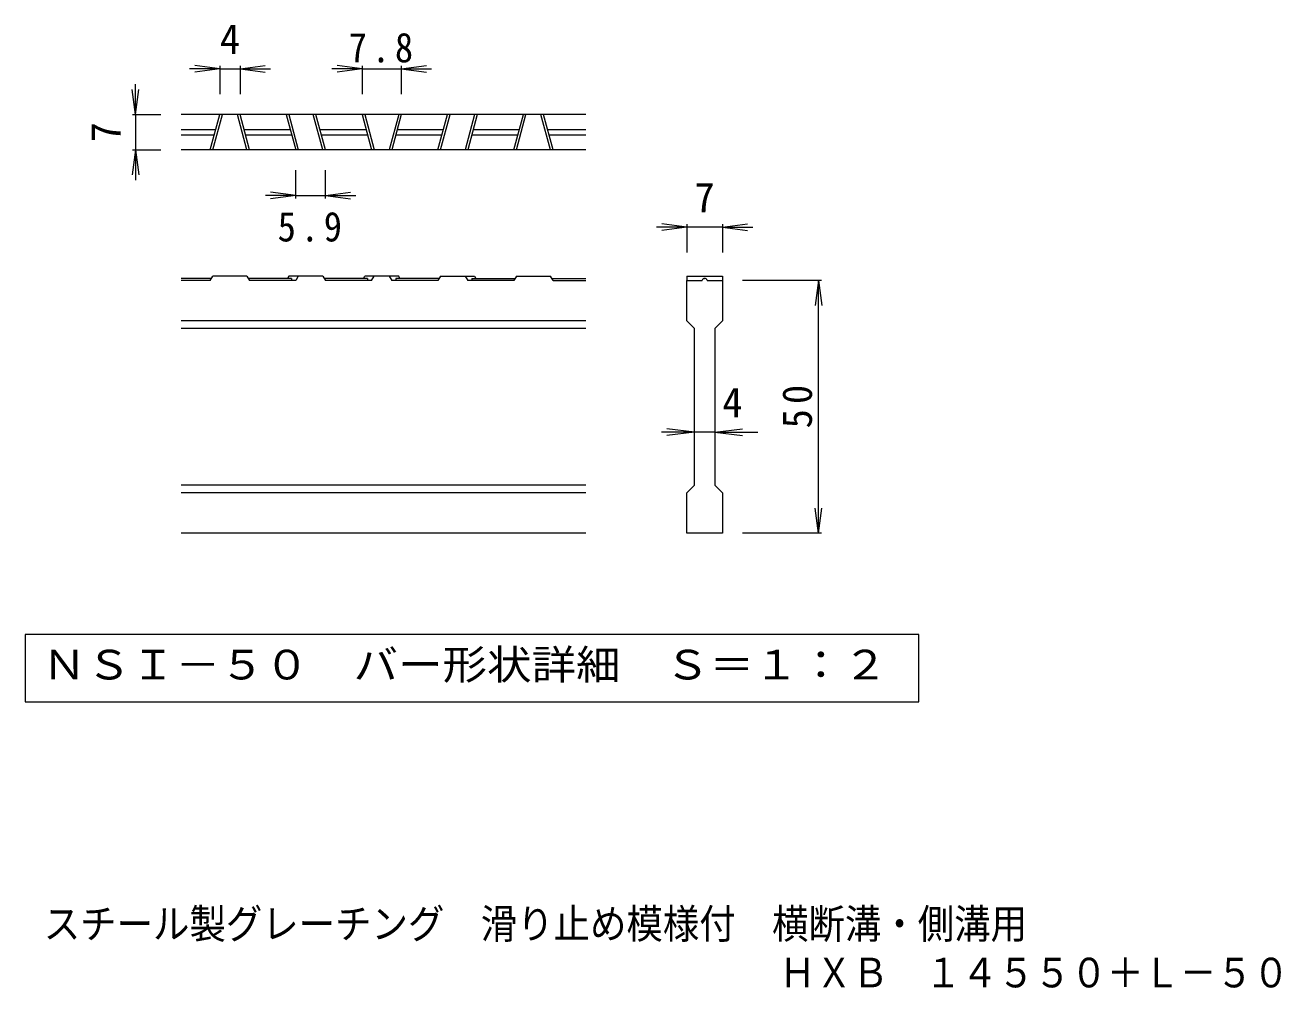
# Model space of a CAD drawing. Units: millimetres on the paper, enlarged 5 times, with parts at other scales. Extents: x -814 to 876, y -685 to 662.
# Drawn here: x -436 to 185, y -685 to -210 of the extents above; entities that cross this region are included whole.
import ezdxf
from ezdxf.enums import TextEntityAlignment as Align

# ---------------------------------------------------------------- set-up
doc = ezdxf.new("R2010")
doc.units = ezdxf.units.MM
doc.header["$LTSCALE"] = 5
for name, color, linetype, lineweight in [('D-0_通り芯', 7, 'Continuous', 9), ('D-2_蓋', 3, 'Continuous', 9), ('D-4_寸法', 7, 'Continuous', 9), ('F-5_F-5ﾚｲﾔ', 2, 'Continuous', 9)]:
    doc.layers.add(name, color=color, linetype=linetype, lineweight=lineweight)
doc.layers.add('F-0_F-0ﾚｲﾔ', color=2, linetype='Continuous')
doc.styles.add('ＭＳ ゴシック', font='')
doc.styles.get('ＭＳ ゴシック').set_extended_font_data('MS Gothic')

msp = doc.modelspace()

# ---------------------------------------------------------------- linework, layer by layer
at = {"layer": 'D-0_通り芯'}
msp.add_lwpolyline([(-435.541, -510.779), (-435.541, -544.004), (6.113, -544.004), (6.113, -510.779)], close=True, dxfattribs=at)
at = {"layer": 'D-2_蓋'}
for p, q in [((-158.464, -253.778), (-358.464, -253.778)), ((-344.011, -271.278), (-339.321, -253.778)), ((-342.717, -271.278), (-338.027, -253.778)), ((-325.926, -271.278), (-330.616, -253.778)), ((-324.632, -271.278), (-329.321, -253.778)), ((-306.511, -253.778), (-301.821, -271.278)), ((-305.217, -253.778), (-300.527, -271.278)), ((-288.426, -271.278), (-293.116, -253.778)), ((-287.132, -271.278), (-291.821, -253.778)), ((-269.011, -253.778), (-264.321, -271.278)), ((-267.717, -253.778), (-263.027, -271.278)), ((-250.926, -253.778), (-255.616, -271.278)), ((-249.632, -253.778), (-254.321, -271.278)), ((-231.511, -271.278), (-226.821, -253.778)), ((-230.217, -271.278), (-225.527, -253.778)), ((-213.426, -253.778), (-218.116, -271.278)), ((-212.132, -253.778), (-216.821, -271.278)), ((-194.011, -271.278), (-189.321, -253.778)), ((-192.717, -271.278), (-188.027, -253.778)), ((-175.926, -271.278), (-180.616, -253.778)), ((-174.632, -271.278), (-179.321, -253.778)), ((-358.464, -261.278), (-341.331, -261.278)), ((-358.464, -263.778), (-342.001, -263.778)), ((-327.312, -261.278), (-304.501, -261.278)), ((-326.642, -263.778), (-303.831, -263.778)), ((-289.812, -261.278), (-267.001, -261.278)), ((-289.142, -263.778), (-266.331, -263.778)), ((-252.312, -263.778), (-229.501, -263.778)), ((-251.642, -261.278), (-228.831, -261.278)), ((-214.812, -263.778), (-192.001, -263.778)), ((-214.142, -261.278), (-191.331, -261.278)), ((-177.312, -261.278), (-158.464, -261.278)), ((-176.642, -263.778), (-158.464, -263.778)), ((-158.464, -271.278), (-358.464, -271.278)), ((-343.364, -334.778), (-358.464, -334.778)), ((-344.011, -335.778), (-342.717, -333.778)), ((-325.926, -333.778), (-342.717, -333.778)), ((-325.926, -333.778), (-324.632, -335.778)), ((-303.831, -334.778), (-325.279, -334.778)), ((-305.217, -333.778), (-305.864, -334.778)), ((-288.426, -333.778), (-305.217, -333.778)), ((-303.831, -334.778), (-303.831, -335.778)), ((-300.527, -333.778), (-301.821, -335.778)), ((-288.426, -333.778), (-287.132, -335.778)), ((-266.331, -334.778), (-287.779, -334.778)), ((-268.364, -334.778), (-267.717, -333.778)), ((-250.926, -333.778), (-267.717, -333.778)), ((-266.331, -334.778), (-266.331, -335.778)), ((-264.321, -335.778), (-263.027, -333.778)), ((-255.616, -333.778), (-254.321, -335.778)), ((-252.312, -334.778), (-252.312, -335.778)), ((-230.864, -334.778), (-252.312, -334.778)), ((-250.279, -334.778), (-250.926, -333.778)), ((-230.217, -333.778), (-231.511, -335.778)), ((-230.217, -333.778), (-213.426, -333.778)), ((-218.116, -333.778), (-216.821, -335.778)), ((-214.812, -334.778), (-193.364, -334.778)), ((-214.812, -334.778), (-214.812, -335.778)), ((-213.426, -333.778), (-212.779, -334.778)), ((-192.717, -333.778), (-194.011, -335.778)), ((-192.717, -333.778), (-175.926, -333.778)), ((-174.632, -335.778), (-175.926, -333.778)), ((-175.279, -334.778), (-158.464, -334.778)), ((-108.464, -333.778), (-108.464, -335.778)), ((-99.739, -334.778), (-99.689, -334.778)), ((-344.011, -335.778), (-358.464, -335.778)), ((-301.821, -335.778), (-324.632, -335.778)), ((-264.321, -335.778), (-287.132, -335.778)), ((-231.511, -335.778), (-254.321, -335.778)), ((-194.011, -335.778), (-216.821, -335.778)), ((-174.632, -335.778), (-158.464, -335.778)), ((-108.464, -355.778), (-108.464, -335.778)), ((-108.464, -335.778), (-100.964, -335.778)), ((-98.464, -335.778), (-90.964, -335.778)), ((-90.964, -335.778), (-90.964, -355.778)), ((-158.464, -355.778), (-358.464, -355.778)), ((-158.464, -359.528), (-358.464, -359.528)), ((-108.464, -355.778), (-104.714, -359.528)), ((-104.714, -437.029), (-104.714, -359.528)), ((-94.714, -359.528), (-90.964, -355.778)), ((-94.714, -359.528), (-94.714, -437.029)), ((-158.464, -437.029), (-358.464, -437.029)), ((-108.464, -440.779), (-104.714, -437.029)), ((-94.714, -437.029), (-90.964, -440.779)), ((-158.464, -440.779), (-358.464, -440.779)), ((-108.464, -460.779), (-108.464, -440.779)), ((-90.964, -440.779), (-90.964, -460.779)), ((-158.464, -460.779), (-358.464, -460.779)), ((-90.964, -460.779), (-108.464, -460.779))]:
    msp.add_line(p, q, dxfattribs=at)
msp.add_lwpolyline([(-108.464, -333.778), (-90.964, -333.778), (-90.964, -335.778)], dxfattribs=at)
for centre, start, end in [((-99.739, -336.028), 90, 168.46303), ((-99.689, -336.028), 11.53696, 90)]:
    msp.add_arc(centre, 1.25, start, end, dxfattribs=at)
at = {"layer": 'D-4_寸法'}
for p, q in [((-339.321, -231.278), (-354.321, -231.278)), ((-339.321, -231.278), (-351.715, -229.647)), ((-339.321, -231.278), (-351.715, -232.91)), ((-339.321, -229.778), (-339.321, -243.778)), ((-339.321, -231.278), (-329.321, -231.278)), ((-329.321, -231.278), (-316.928, -229.647)), ((-329.321, -229.778), (-329.321, -243.778)), ((-329.321, -231.278), (-316.928, -232.91)), ((-329.321, -231.278), (-314.321, -231.278)), ((-269.011, -231.278), (-284.011, -231.278)), ((-269.011, -231.278), (-281.404, -229.647)), ((-269.011, -231.278), (-281.404, -232.91)), ((-269.011, -229.778), (-269.011, -243.778)), ((-269.011, -231.278), (-249.632, -231.278)), ((-249.632, -231.278), (-237.239, -229.647)), ((-249.632, -229.778), (-249.632, -243.778)), ((-249.632, -231.278), (-237.239, -232.91)), ((-249.632, -231.278), (-234.632, -231.278)), ((-380.964, -253.778), (-382.596, -241.385)), ((-380.964, -253.778), (-380.964, -238.778)), ((-380.964, -253.778), (-379.332, -241.385)), ((-382.464, -253.778), (-368.464, -253.778)), ((-380.964, -253.778), (-380.964, -271.278)), ((-380.964, -271.278), (-382.596, -283.671)), ((-382.464, -271.278), (-368.464, -271.278)), ((-380.964, -271.278), (-379.332, -283.671)), ((-380.964, -271.278), (-380.964, -286.278)), ((-301.821, -295.278), (-301.821, -281.278)), ((-287.132, -295.278), (-287.132, -281.278)), ((-301.821, -293.778), (-316.821, -293.778)), ((-301.821, -293.778), (-314.215, -292.147)), ((-301.821, -293.778), (-314.215, -295.41)), ((-287.132, -293.778), (-274.739, -295.41)), ((-287.132, -293.778), (-272.132, -293.778)), ((-108.464, -309.529), (-123.464, -309.529)), ((-108.464, -309.529), (-120.857, -307.897)), ((-108.464, -309.529), (-120.857, -311.16)), ((-108.464, -308.029), (-108.464, -322.029)), ((-90.964, -309.529), (-108.464, -309.529)), ((-90.964, -309.529), (-78.571, -307.897)), ((-90.964, -308.029), (-90.964, -322.029)), ((-90.964, -309.529), (-78.571, -311.16)), ((-90.964, -309.529), (-75.964, -309.529)), ((-41.964, -335.778), (-80.964, -335.778)), ((-43.464, -335.778), (-45.096, -348.171)), ((-43.464, -335.778), (-41.833, -348.171)), ((-43.464, -460.779), (-43.464, -335.778)), ((-104.714, -410.778), (-118.357, -409.147)), ((-94.714, -410.778), (-81.071, -409.147)), ((-104.714, -410.778), (-120.964, -410.778)), ((-104.714, -410.778), (-118.357, -412.41)), ((-94.714, -410.778), (-104.714, -410.778)), ((-94.714, -410.778), (-81.071, -412.41)), ((-94.714, -410.778), (-73.464, -410.778)), ((-43.464, -460.779), (-45.096, -448.385)), ((-43.464, -460.779), (-41.833, -448.385)), ((-41.964, -460.779), (-80.964, -460.779))]:
    msp.add_line(p, q, dxfattribs=at)
msp.add_lwpolyline([(-301.821, -293.778), (-287.132, -293.778), (-274.739, -292.147)], dxfattribs=at)

# ---------------------------------------------------------------- texts
at = {"layer": 'D-0_通り芯', "color": 2, "style": 'ＭＳ ゴシック', "width": 1.1}
msp.add_text('ＮＳＩ－５０\u3000バー形状詳細\u3000Ｓ＝１：２', height=14.66, dxfattribs=at).set_placement((-427.214, -537.391), align=Align.BOTTOM_LEFT)
at = {"layer": 'D-4_寸法', "color": 2, "style": 'ＭＳ ゴシック'}
for s, p in [('4', (-339.321, -228.278)), ('7', (-104.714, -306.529)), ('4', (-90.964, -407.778))]:
    msp.add_text(s, height=14.66, dxfattribs=at).set_placement(p, align=Align.BOTTOM_LEFT)
msp.add_text('7', height=14.66, rotation=90, dxfattribs=at).set_placement((-383.964, -267.528), align=Align.BOTTOM_LEFT)
at = {"layer": 'D-4_寸法', "color": 2, "char_height": 14.66, "attachment_point": 7, "style": 'ＭＳ ゴシック'}
for s, insert in [('\\T1.27;\\W0.9;7.8', (-275.571, -228.278)), ('\\T1.27;\\W0.9;5.9', (-310.727, -316.778))]:
    msp.add_mtext(s, dxfattribs=dict(at, insert=insert))
at = {"layer": 'D-4_寸法', "color": 2, "insert": (-46.464, -408.903), "char_height": 14.66, "attachment_point": 7, "rotation": 90, "style": 'ＭＳ ゴシック'}
msp.add_mtext('\\T1.27;\\W0.95;50', dxfattribs=at)
at = {"layer": 'F-0_F-0ﾚｲﾔ', "style": 'ＭＳ ゴシック', "width": 0.9}
msp.add_text('ＨＸＢ\u3000１４５５０＋Ｌ－５０', height=14.66, dxfattribs=at).set_placement((-62.772, -689.566), align=Align.BOTTOM_LEFT)
at = {"layer": 'F-5_F-5ﾚｲﾔ', "style": 'ＭＳ ゴシック', "width": 0.9}
msp.add_text('スチール製グレーチング\u3000滑り止め模様付\u3000横断溝・側溝用', height=14.66, dxfattribs=at).set_placement((-426.315, -665.453), align=Align.BOTTOM_LEFT)

doc.saveas('drawing.dxf')
